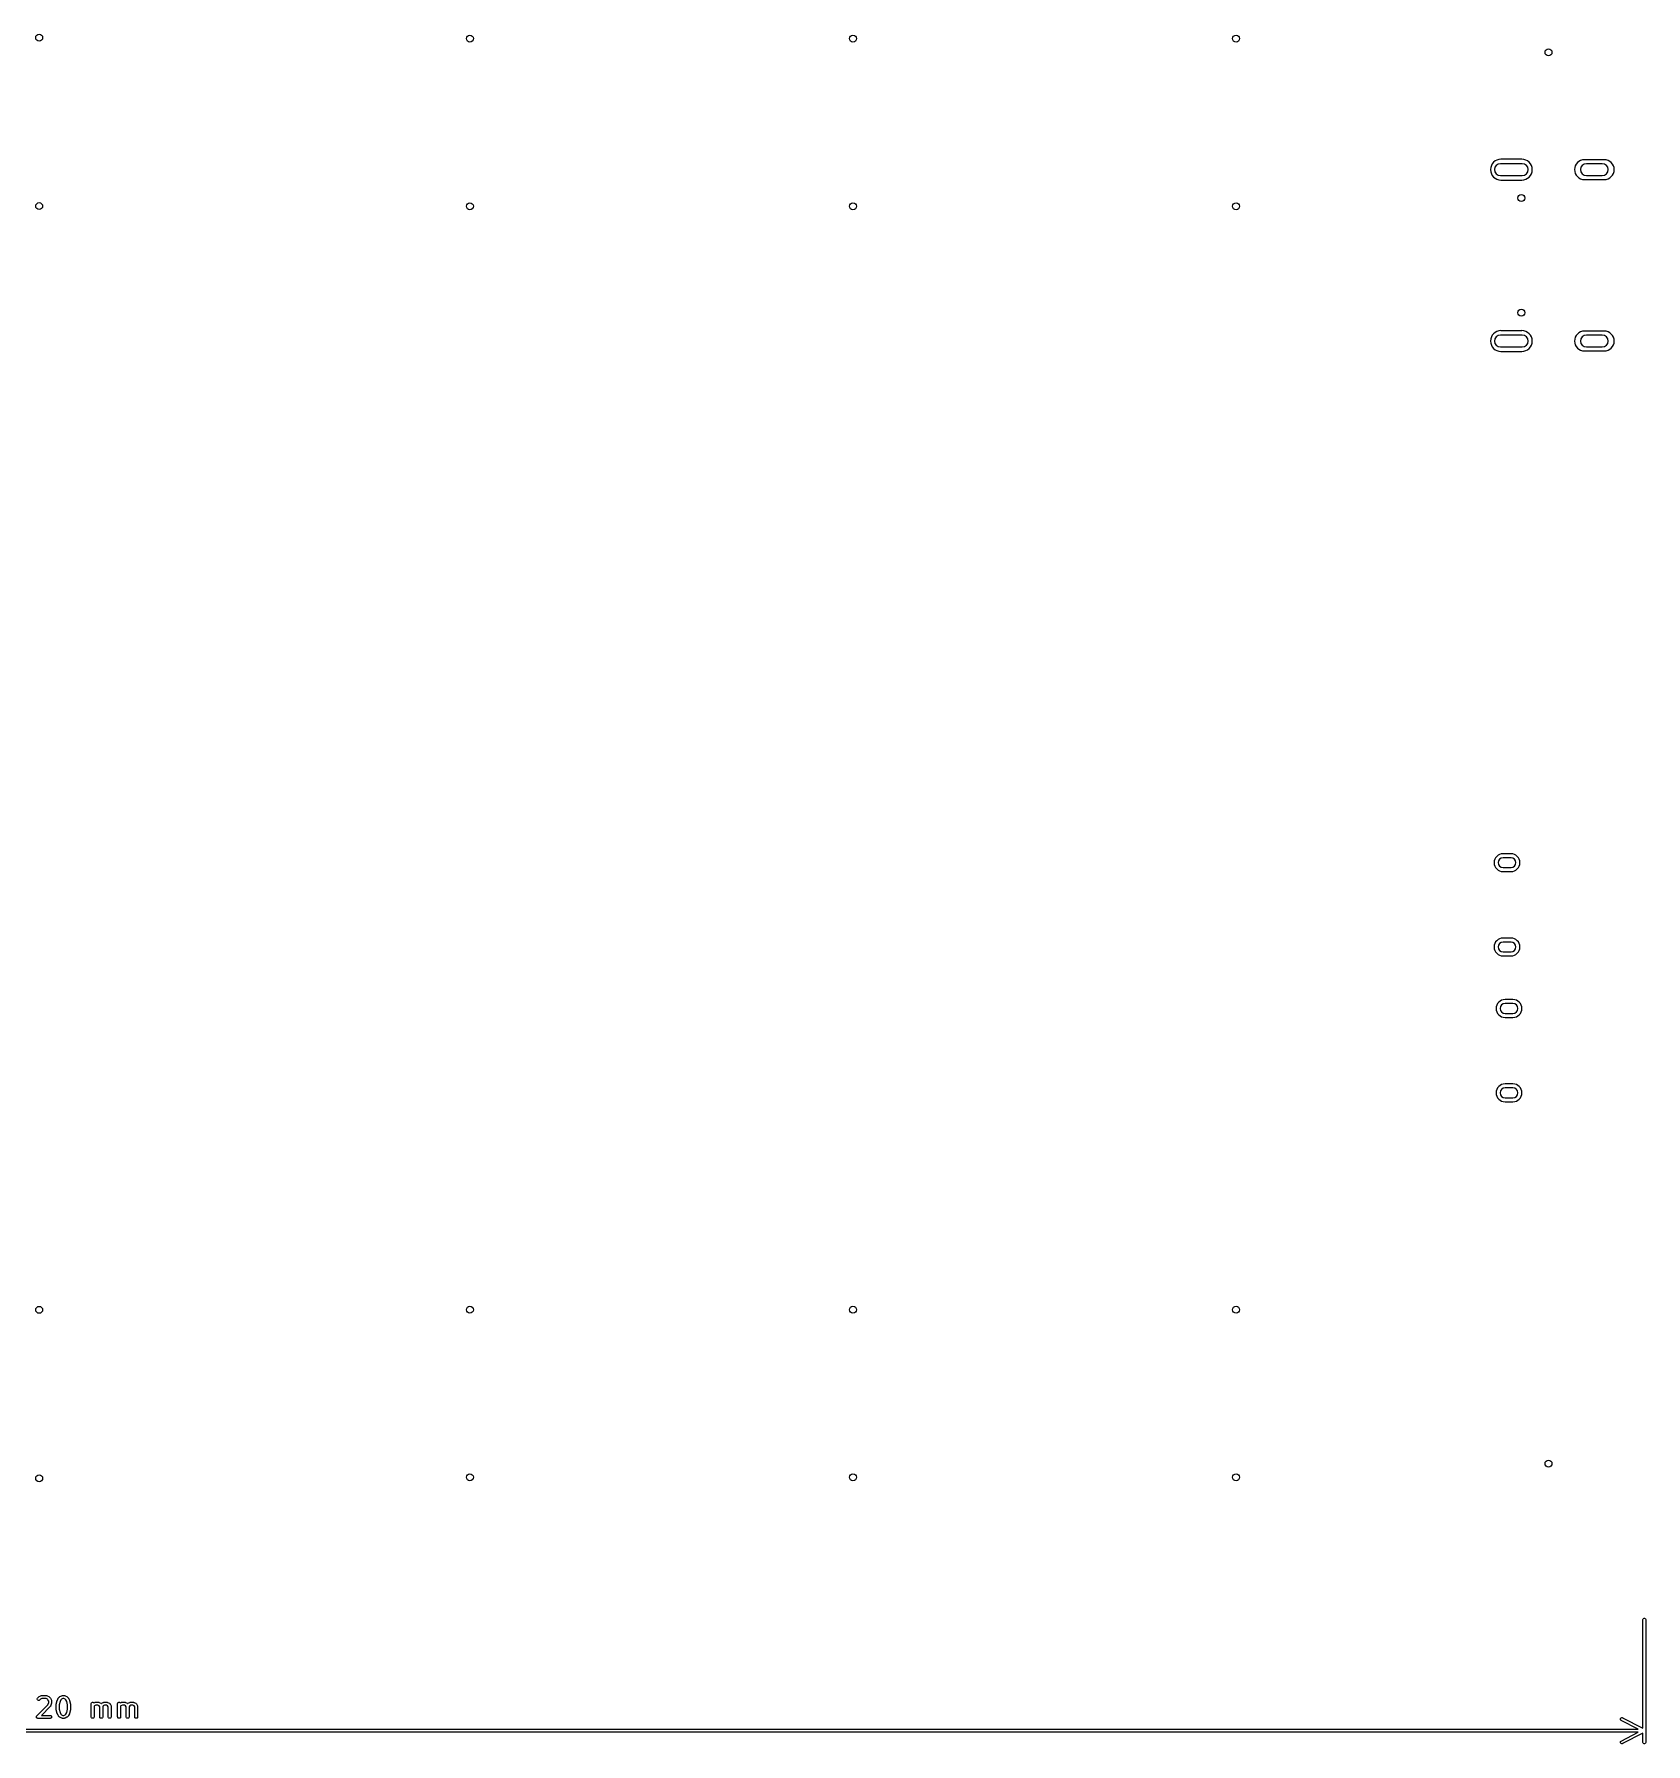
# Model space of a CAD drawing. Header units: inches. Extents: x -1 to 5.38, y -0.27 to 3.43.
# Drawn here: x 2.186 to 5.383, y -0.266 to 3.126 of the extents above; entities that cross this region are included whole.
import ezdxf

# ---------------------------------------------------------------- set-up
doc = ezdxf.new("R2010")
doc.units = ezdxf.units.IN
doc.header["$MEASUREMENT"] = 0
doc.layers.add('BLACK', color=250, linetype='CONTINUOUS')

msp = doc.modelspace()

# ---------------------------------------------------------------- linework, layer by layer
at = {"layer": 'BLACK', "linetype": 'CONTINUOUS'}
for p, q in [((5.138, 2.8691), (5.0947, 2.8691)), ((5.137, 2.878), (5.0957, 2.878)), ((5.3006, 2.877), (5.2613, 2.877)), ((5.2967, 2.8691), (5.2652, 2.8691)), ((5.0947, 2.8455), (5.138, 2.8455)), ((5.0957, 2.8367), (5.137, 2.8367)), ((5.2613, 2.8376), (5.3006, 2.8376)), ((5.2652, 2.8455), (5.2967, 2.8455)), ((5.138, 2.529), (5.0947, 2.529)), ((5.137, 2.5378), (5.0957, 2.5378)), ((5.3006, 2.5369), (5.2613, 2.5369)), ((5.2967, 2.529), (5.2652, 2.529)), ((5.0947, 2.5054), (5.138, 2.5054)), ((5.0957, 2.4965), (5.137, 2.4965)), ((5.2613, 2.4975), (5.3006, 2.4975)), ((5.2652, 2.5054), (5.2967, 2.5054)), ((5.1156, 1.5), (5.0998, 1.5)), ((5.1156, 1.4922), (5.0998, 1.4922)), ((5.0998, 1.4725), (5.1156, 1.4725)), ((5.0998, 1.4646), (5.1156, 1.4646)), ((5.1156, 1.3327), (5.0998, 1.3327)), ((5.1156, 1.3248), (5.0998, 1.3248)), ((5.0998, 1.3052), (5.1156, 1.3052)), ((5.0998, 1.2973), (5.1156, 1.2973)), ((5.1195, 1.2107), (5.1038, 1.2107)), ((5.1195, 1.2028), (5.1038, 1.2028)), ((5.1038, 1.1831), (5.1195, 1.1831)), ((5.1038, 1.1752), (5.1195, 1.1752)), ((5.1195, 1.0433), (5.1038, 1.0433)), ((5.1195, 1.0355), (5.1038, 1.0355)), ((5.1038, 1.0158), (5.1195, 1.0158)), ((5.1038, 1.0079), (5.1195, 1.0079)), ((5.377, -0.0197), (5.3771, -0.0191)), ((5.377, -0.2351), (5.377, -0.0197)), ((5.3771, -0.0191), (5.3775, -0.018)), ((5.3775, -0.018), (5.3784, -0.0172)), ((5.3784, -0.0172), (5.3794, -0.0168)), ((5.3794, -0.0168), (5.3806, -0.0168)), ((5.3806, -0.0168), (5.3816, -0.0172)), ((5.3816, -0.0172), (5.3825, -0.018)), ((5.3825, -0.018), (5.3829, -0.0191)), ((5.3829, -0.0191), (5.383, -0.0197)), ((5.383, -0.0197), (5.383, -0.263)), ((2.1917, -0.2105), (2.2137, -0.1885)), ((2.1927, -0.1764), (2.1932, -0.1753)), ((2.1927, -0.1775), (2.1927, -0.1764)), ((2.1932, -0.1786), (2.1927, -0.1775)), ((2.1932, -0.1753), (2.1935, -0.1748)), ((2.194, -0.1794), (2.1932, -0.1786)), ((2.1935, -0.1748), (2.1954, -0.173)), ((2.195, -0.1798), (2.194, -0.1794)), ((2.1962, -0.1798), (2.195, -0.1798)), ((2.1954, -0.173), (2.1956, -0.1728)), ((2.1956, -0.1728), (2.1957, -0.1727)), ((2.1957, -0.1727), (2.1958, -0.1727)), ((2.1958, -0.1727), (2.1959, -0.1726)), ((2.1959, -0.1726), (2.1962, -0.1724)), ((2.1959, -0.1726), (2.1959, -0.1726)), ((2.1962, -0.1724), (2.1999, -0.1705)), ((2.1973, -0.1794), (2.1962, -0.1798)), ((2.1977, -0.179), (2.1973, -0.1794)), ((2.1992, -0.1775), (2.1977, -0.179)), ((2.2019, -0.1761), (2.1992, -0.1775)), ((2.1999, -0.1705), (2.2005, -0.1703)), ((2.2005, -0.1703), (2.2006, -0.1703)), ((2.2006, -0.1703), (2.2007, -0.1703)), ((2.2007, -0.1703), (2.2012, -0.1702)), ((2.2183, -0.1921), (2.2009, -0.2096)), ((2.2012, -0.1702), (2.2106, -0.1702)), ((2.2099, -0.1761), (2.2019, -0.1761)), ((2.2126, -0.1775), (2.2099, -0.1761)), ((2.2106, -0.1702), (2.2112, -0.1703)), ((2.2112, -0.1703), (2.2113, -0.1703)), ((2.2113, -0.1703), (2.2114, -0.1703)), ((2.2114, -0.1703), (2.2119, -0.1705)), ((2.2119, -0.1705), (2.2157, -0.1724)), ((2.2138, -0.1787), (2.2126, -0.1775)), ((2.2137, -0.1885), (2.2152, -0.184)), ((2.2152, -0.1814), (2.2138, -0.1787)), ((2.2152, -0.184), (2.2152, -0.1814)), ((2.2157, -0.1724), (2.2159, -0.1726)), ((2.2159, -0.1726), (2.216, -0.1726)), ((2.216, -0.1726), (2.2161, -0.1727)), ((2.2161, -0.1727), (2.2162, -0.1727)), ((2.2162, -0.1727), (2.2162, -0.1728)), ((2.2162, -0.1728), (2.2165, -0.173)), ((2.2165, -0.173), (2.2183, -0.1748)), ((2.2183, -0.1748), (2.2185, -0.1751)), ((2.2187, -0.1917), (2.2183, -0.1921)), ((2.2185, -0.1751), (2.2186, -0.1751)), ((2.2186, -0.1751), (2.2186, -0.1752)), ((2.2186, -0.1752), (2.2187, -0.1753)), ((2.2187, -0.1753), (2.2187, -0.1754)), ((2.2187, -0.1754), (2.2189, -0.1756)), ((2.2188, -0.1915), (2.2187, -0.1916)), ((2.2187, -0.1916), (2.2187, -0.1917)), ((2.219, -0.191), (2.2188, -0.1915)), ((2.2189, -0.1756), (2.2208, -0.1794)), ((2.2209, -0.1854), (2.219, -0.191)), ((2.2208, -0.1794), (2.221, -0.1799)), ((2.221, -0.1851), (2.2209, -0.1854)), ((2.221, -0.1799), (2.221, -0.18)), ((2.221, -0.18), (2.221, -0.1801)), ((2.221, -0.1801), (2.2211, -0.1807)), ((2.2211, -0.1844), (2.221, -0.1847)), ((2.221, -0.1847), (2.2211, -0.1848)), ((2.2211, -0.1848), (2.221, -0.1849)), ((2.221, -0.1849), (2.221, -0.185)), ((2.221, -0.185), (2.221, -0.1851)), ((2.2211, -0.1807), (2.2211, -0.1844)), ((2.2302, -0.1876), (2.2303, -0.1875)), ((2.2302, -0.1878), (2.2302, -0.1876)), ((2.2302, -0.1876), (2.2302, -0.1876)), ((2.2302, -0.188), (2.2302, -0.1878)), ((2.2302, -0.1881), (2.2302, -0.188)), ((2.2302, -0.1882), (2.2302, -0.1881)), ((2.2302, -0.1976), (2.2302, -0.1882)), ((2.2302, -0.1977), (2.2302, -0.1976)), ((2.2302, -0.1979), (2.2302, -0.1977)), ((2.2302, -0.1977), (2.2302, -0.1977)), ((2.2302, -0.1981), (2.2302, -0.1979)), ((2.2302, -0.1982), (2.2302, -0.1981)), ((2.2303, -0.1983), (2.2302, -0.1982)), ((2.2303, -0.1875), (2.2321, -0.18)), ((2.2321, -0.2058), (2.2303, -0.1983)), ((2.2321, -0.1799), (2.2322, -0.1797)), ((2.2321, -0.18), (2.2321, -0.1799)), ((2.2321, -0.1799), (2.2321, -0.1799)), ((2.2322, -0.1797), (2.2323, -0.1794)), ((2.2323, -0.1794), (2.2323, -0.1794)), ((2.2323, -0.1794), (2.2324, -0.1794)), ((2.2324, -0.1794), (2.2342, -0.1756)), ((2.2342, -0.1756), (2.2344, -0.1754)), ((2.2344, -0.1753), (2.2345, -0.1752)), ((2.2344, -0.1754), (2.2344, -0.1753)), ((2.2345, -0.1752), (2.2345, -0.1751)), ((2.2345, -0.1751), (2.2346, -0.1751)), ((2.2346, -0.1751), (2.2348, -0.1748)), ((2.2348, -0.1748), (2.2367, -0.173)), ((2.2378, -0.1817), (2.2361, -0.1885)), ((2.2361, -0.1885), (2.2361, -0.1972)), ((2.2361, -0.1972), (2.2378, -0.204)), ((2.2367, -0.173), (2.2369, -0.1728)), ((2.2369, -0.1728), (2.2369, -0.1727)), ((2.2369, -0.1727), (2.237, -0.1727)), ((2.237, -0.1727), (2.2371, -0.1726)), ((2.2371, -0.1726), (2.2372, -0.1726)), ((2.2372, -0.1726), (2.2374, -0.1724)), ((2.2374, -0.1724), (2.2412, -0.1705)), ((2.2393, -0.1787), (2.2378, -0.1817)), ((2.2405, -0.1775), (2.2393, -0.1787)), ((2.2432, -0.1761), (2.2405, -0.1775)), ((2.2412, -0.1705), (2.2417, -0.1703)), ((2.2417, -0.1703), (2.2418, -0.1703)), ((2.2418, -0.1703), (2.2419, -0.1703)), ((2.2419, -0.1703), (2.2425, -0.1702)), ((2.2425, -0.1702), (2.2462, -0.1702)), ((2.2455, -0.1761), (2.2432, -0.1761)), ((2.2482, -0.1775), (2.2455, -0.1761)), ((2.2462, -0.1702), (2.2468, -0.1703)), ((2.2468, -0.1703), (2.2469, -0.1703)), ((2.2469, -0.1703), (2.247, -0.1703)), ((2.247, -0.1703), (2.2476, -0.1705)), ((2.2476, -0.1705), (2.2513, -0.1724)), ((2.2494, -0.1787), (2.2482, -0.1775)), ((2.251, -0.1817), (2.2494, -0.1787)), ((2.2527, -0.1885), (2.251, -0.1817)), ((2.251, -0.204), (2.2527, -0.1972)), ((2.2513, -0.1724), (2.2516, -0.1726)), ((2.2516, -0.1726), (2.2516, -0.1726)), ((2.2516, -0.1726), (2.2517, -0.1727)), ((2.2517, -0.1727), (2.2518, -0.1727)), ((2.2518, -0.1727), (2.2519, -0.1728)), ((2.2519, -0.1728), (2.2521, -0.173)), ((2.2521, -0.173), (2.254, -0.1748)), ((2.2527, -0.1972), (2.2527, -0.1885)), ((2.254, -0.1748), (2.2541, -0.1751)), ((2.2541, -0.1751), (2.2542, -0.1751)), ((2.2542, -0.1751), (2.2543, -0.1752)), ((2.2543, -0.1752), (2.2543, -0.1753)), ((2.2543, -0.1753), (2.2544, -0.1754)), ((2.2544, -0.1754), (2.2545, -0.1756)), ((2.2545, -0.1756), (2.2564, -0.1794)), ((2.2564, -0.1794), (2.2564, -0.1794)), ((2.2564, -0.1794), (2.2564, -0.1794)), ((2.2564, -0.1794), (2.2565, -0.1797)), ((2.2565, -0.1797), (2.2566, -0.1799)), ((2.2566, -0.1799), (2.2566, -0.1799)), ((2.2566, -0.1799), (2.2566, -0.18)), ((2.2566, -0.18), (2.2585, -0.1875)), ((2.2585, -0.1983), (2.2566, -0.2058)), ((2.2585, -0.1875), (2.2585, -0.1876)), ((2.2585, -0.1876), (2.2585, -0.1876)), ((2.2585, -0.1876), (2.2585, -0.1878)), ((2.2585, -0.1878), (2.2586, -0.188)), ((2.2586, -0.1977), (2.2585, -0.1979)), ((2.2585, -0.1979), (2.2585, -0.1981)), ((2.2585, -0.1981), (2.2585, -0.1982)), ((2.2585, -0.1982), (2.2585, -0.1983)), ((2.2586, -0.188), (2.2586, -0.1881)), ((2.2586, -0.1881), (2.2586, -0.1882)), ((2.2586, -0.1882), (2.2586, -0.1976)), ((2.2586, -0.1976), (2.2586, -0.1977)), ((2.2586, -0.1977), (2.2586, -0.1977)), ((2.2995, -0.1863), (2.2996, -0.1857)), ((2.2995, -0.2126), (2.2995, -0.1863)), ((2.2996, -0.1857), (2.3, -0.1847)), ((2.3, -0.1847), (2.3008, -0.1839)), ((2.3008, -0.1839), (2.3019, -0.1834)), ((2.3019, -0.1834), (2.3031, -0.1834)), ((2.3031, -0.1834), (2.3041, -0.1839)), ((2.3041, -0.1839), (2.3049, -0.1846)), ((2.3049, -0.1846), (2.3068, -0.1837)), ((2.3061, -0.1906), (2.3054, -0.1913)), ((2.3054, -0.1913), (2.3054, -0.2126)), ((2.3088, -0.1893), (2.3061, -0.1906)), ((2.3068, -0.1837), (2.3073, -0.1835)), ((2.3073, -0.1835), (2.3074, -0.1834)), ((2.3074, -0.1834), (2.3075, -0.1834)), ((2.3075, -0.1834), (2.3081, -0.1834)), ((2.3081, -0.1834), (2.3137, -0.1834)), ((2.313, -0.1893), (2.3088, -0.1893)), ((2.3153, -0.1904), (2.313, -0.1893)), ((2.3137, -0.1834), (2.3143, -0.1834)), ((2.3143, -0.1834), (2.3144, -0.1834)), ((2.3144, -0.1834), (2.3145, -0.1835)), ((2.3145, -0.1835), (2.3151, -0.1837)), ((2.3151, -0.1837), (2.3188, -0.1855)), ((2.3164, -0.1926), (2.3153, -0.1904)), ((2.3164, -0.2126), (2.3164, -0.1926)), ((2.3188, -0.1855), (2.3189, -0.1856)), ((2.3189, -0.1856), (2.3189, -0.1856)), ((2.3189, -0.1856), (2.319, -0.1857)), ((2.319, -0.1857), (2.3193, -0.1858)), ((2.3193, -0.1858), (2.3194, -0.1859)), ((2.3194, -0.1858), (2.3197, -0.1857)), ((2.3194, -0.1859), (2.3194, -0.1858)), ((2.3197, -0.1857), (2.3198, -0.1856)), ((2.3198, -0.1856), (2.3199, -0.1855)), ((2.3198, -0.1856), (2.3198, -0.1856)), ((2.3199, -0.1855), (2.3237, -0.1837)), ((2.3234, -0.1904), (2.3223, -0.1926)), ((2.3223, -0.1926), (2.3223, -0.2126)), ((2.3257, -0.1893), (2.3234, -0.1904)), ((2.3237, -0.1837), (2.3242, -0.1835)), ((2.3242, -0.1835), (2.3243, -0.1834)), ((2.3243, -0.1834), (2.3244, -0.1834)), ((2.3244, -0.1834), (2.325, -0.1834)), ((2.325, -0.1834), (2.3306, -0.1834)), ((2.3299, -0.1893), (2.3257, -0.1893)), ((2.3322, -0.1904), (2.3299, -0.1893)), ((2.3306, -0.1834), (2.3312, -0.1834)), ((2.3312, -0.1834), (2.3313, -0.1834)), ((2.3313, -0.1834), (2.3314, -0.1835)), ((2.3314, -0.1835), (2.3319, -0.1837)), ((2.3319, -0.1837), (2.3357, -0.1855)), ((2.3333, -0.1926), (2.3322, -0.1904)), ((2.3333, -0.2126), (2.3333, -0.1926)), ((2.3357, -0.1855), (2.3358, -0.1856)), ((2.3358, -0.1856), (2.3358, -0.1856)), ((2.3358, -0.1856), (2.3359, -0.1857)), ((2.3359, -0.1857), (2.3362, -0.1858)), ((2.3362, -0.1858), (2.3364, -0.1861)), ((2.3364, -0.1861), (2.3367, -0.1864)), ((2.3367, -0.1864), (2.3369, -0.1867)), ((2.3369, -0.1867), (2.3369, -0.1867)), ((2.3369, -0.1867), (2.3369, -0.1868)), ((2.3369, -0.1868), (2.337, -0.1869)), ((2.337, -0.1869), (2.3389, -0.1906)), ((2.3389, -0.1906), (2.3391, -0.1911)), ((2.3391, -0.1911), (2.3391, -0.1913)), ((2.3391, -0.1913), (2.3391, -0.1914)), ((2.3391, -0.1914), (2.3392, -0.1919)), ((2.3392, -0.1919), (2.3392, -0.2126)), ((2.352, -0.1863), (2.3521, -0.1857)), ((2.352, -0.2126), (2.352, -0.1863)), ((2.3521, -0.1857), (2.3525, -0.1847)), ((2.3525, -0.1847), (2.3533, -0.1839)), ((2.3533, -0.1839), (2.3544, -0.1834)), ((2.3544, -0.1834), (2.3556, -0.1834)), ((2.3556, -0.1834), (2.3566, -0.1839)), ((2.3566, -0.1839), (2.3574, -0.1846)), ((2.3574, -0.1846), (2.3593, -0.1837)), ((2.3586, -0.1906), (2.3579, -0.1913)), ((2.3579, -0.1913), (2.3579, -0.2126)), ((2.3613, -0.1893), (2.3586, -0.1906)), ((2.3593, -0.1837), (2.3598, -0.1835)), ((2.3598, -0.1835), (2.3599, -0.1834)), ((2.3599, -0.1834), (2.36, -0.1834)), ((2.36, -0.1834), (2.3606, -0.1834)), ((2.3606, -0.1834), (2.3662, -0.1834)), ((2.3655, -0.1893), (2.3613, -0.1893)), ((2.3678, -0.1904), (2.3655, -0.1893)), ((2.3662, -0.1834), (2.3668, -0.1834)), ((2.3668, -0.1834), (2.3669, -0.1834)), ((2.3669, -0.1834), (2.367, -0.1835)), ((2.367, -0.1835), (2.3675, -0.1837)), ((2.3675, -0.1837), (2.3713, -0.1855)), ((2.3689, -0.1926), (2.3678, -0.1904)), ((2.3689, -0.2126), (2.3689, -0.1926)), ((2.3713, -0.1855), (2.3714, -0.1856)), ((2.3714, -0.1856), (2.3714, -0.1856)), ((2.3714, -0.1856), (2.3715, -0.1857)), ((2.3715, -0.1857), (2.3718, -0.1858)), ((2.3718, -0.1858), (2.3719, -0.1859)), ((2.3719, -0.1858), (2.3722, -0.1857)), ((2.3719, -0.1859), (2.3719, -0.1858)), ((2.3722, -0.1857), (2.3723, -0.1856)), ((2.3723, -0.1856), (2.3724, -0.1855)), ((2.3723, -0.1856), (2.3723, -0.1856)), ((2.3724, -0.1855), (2.3762, -0.1837)), ((2.3759, -0.1904), (2.3748, -0.1926)), ((2.3748, -0.1926), (2.3748, -0.2126)), ((2.3782, -0.1893), (2.3759, -0.1904)), ((2.3762, -0.1837), (2.3767, -0.1835)), ((2.3767, -0.1835), (2.3768, -0.1834)), ((2.3768, -0.1834), (2.3769, -0.1834)), ((2.3769, -0.1834), (2.3775, -0.1834)), ((2.3775, -0.1834), (2.3831, -0.1834)), ((2.3824, -0.1893), (2.3782, -0.1893)), ((2.3846, -0.1904), (2.3824, -0.1893)), ((2.3831, -0.1834), (2.3837, -0.1834)), ((2.3837, -0.1834), (2.3838, -0.1834)), ((2.3838, -0.1834), (2.3839, -0.1835)), ((2.3839, -0.1835), (2.3844, -0.1837)), ((2.3844, -0.1837), (2.3882, -0.1855)), ((2.3858, -0.1926), (2.3846, -0.1904)), ((2.3858, -0.2126), (2.3858, -0.1926)), ((2.3882, -0.1855), (2.3883, -0.1856)), ((2.3883, -0.1856), (2.3883, -0.1856)), ((2.3883, -0.1856), (2.3884, -0.1857)), ((2.3884, -0.1857), (2.3887, -0.1858)), ((2.3887, -0.1858), (2.3889, -0.1861)), ((2.3889, -0.1861), (2.3892, -0.1864)), ((2.3892, -0.1864), (2.3894, -0.1867)), ((2.3894, -0.1867), (2.3894, -0.1867)), ((2.3894, -0.1867), (2.3894, -0.1868)), ((2.3894, -0.1868), (2.3895, -0.1869)), ((2.3895, -0.1869), (2.3914, -0.1906)), ((2.3914, -0.1906), (2.3916, -0.1911)), ((2.3916, -0.1911), (2.3916, -0.1913)), ((2.3916, -0.1913), (2.3916, -0.1914)), ((2.3916, -0.1914), (2.3917, -0.1919)), ((2.3917, -0.1919), (2.3917, -0.2126)), ((-0.9879, -0.237), (5.3679, -0.237)), ((2.1909, -0.212), (2.1913, -0.2109)), ((2.1909, -0.2131), (2.1909, -0.212)), ((2.1913, -0.2142), (2.1909, -0.2131)), ((2.1913, -0.2109), (2.1917, -0.2105)), ((2.1921, -0.215), (2.1913, -0.2142)), ((2.1932, -0.2154), (2.1921, -0.215)), ((2.1937, -0.2155), (2.1932, -0.2154)), ((2.2181, -0.2155), (2.1937, -0.2155)), ((2.2009, -0.2096), (2.2181, -0.2096)), ((2.2181, -0.2096), (2.2187, -0.2097)), ((2.2187, -0.2154), (2.2181, -0.2155)), ((2.2187, -0.2097), (2.2198, -0.2101)), ((2.2198, -0.215), (2.2187, -0.2154)), ((2.2198, -0.2101), (2.2206, -0.2109)), ((2.2206, -0.2142), (2.2198, -0.215)), ((2.2206, -0.2109), (2.221, -0.212)), ((2.221, -0.2131), (2.2206, -0.2142)), ((2.221, -0.212), (2.221, -0.2131)), ((2.2322, -0.2061), (2.2321, -0.2058)), ((2.2321, -0.2058), (2.2321, -0.2058)), ((2.2321, -0.2058), (2.2321, -0.2058)), ((2.2323, -0.2063), (2.2322, -0.2061)), ((2.2324, -0.2064), (2.2323, -0.2063)), ((2.2323, -0.2063), (2.2323, -0.2063)), ((2.2342, -0.2101), (2.2324, -0.2064)), ((2.2344, -0.2104), (2.2342, -0.2101)), ((2.2345, -0.2105), (2.2344, -0.2104)), ((2.2344, -0.2104), (2.2344, -0.2104)), ((2.2345, -0.2106), (2.2345, -0.2105)), ((2.2346, -0.2107), (2.2345, -0.2106)), ((2.2348, -0.2109), (2.2346, -0.2107)), ((2.2367, -0.2128), (2.2348, -0.2109)), ((2.2369, -0.213), (2.2367, -0.2128)), ((2.237, -0.2131), (2.2369, -0.213)), ((2.2369, -0.213), (2.2369, -0.213)), ((2.2371, -0.2131), (2.237, -0.2131)), ((2.2372, -0.2132), (2.2371, -0.2131)), ((2.2374, -0.2133), (2.2372, -0.2132)), ((2.2412, -0.2152), (2.2374, -0.2133)), ((2.2378, -0.204), (2.2393, -0.2071)), ((2.2393, -0.2071), (2.2405, -0.2083)), ((2.2405, -0.2083), (2.2432, -0.2096)), ((2.2417, -0.2154), (2.2412, -0.2152)), ((2.2418, -0.2154), (2.2417, -0.2154)), ((2.2419, -0.2154), (2.2418, -0.2154)), ((2.2425, -0.2155), (2.2419, -0.2154)), ((2.2462, -0.2155), (2.2425, -0.2155)), ((2.2432, -0.2096), (2.2455, -0.2096)), ((2.2455, -0.2096), (2.2482, -0.2083)), ((2.2468, -0.2154), (2.2462, -0.2155)), ((2.2469, -0.2154), (2.2468, -0.2154)), ((2.247, -0.2154), (2.2469, -0.2154)), ((2.2476, -0.2152), (2.247, -0.2154)), ((2.2513, -0.2133), (2.2476, -0.2152)), ((2.2482, -0.2083), (2.2494, -0.2071)), ((2.2494, -0.2071), (2.251, -0.204)), ((2.2516, -0.2132), (2.2513, -0.2133)), ((2.2517, -0.2131), (2.2516, -0.2131)), ((2.2516, -0.2131), (2.2516, -0.2132)), ((2.2518, -0.213), (2.2517, -0.2131)), ((2.2519, -0.213), (2.2518, -0.213)), ((2.2521, -0.2128), (2.2519, -0.213)), ((2.254, -0.2109), (2.2521, -0.2128)), ((2.2541, -0.2107), (2.254, -0.2109)), ((2.2542, -0.2106), (2.2541, -0.2107)), ((2.2543, -0.2105), (2.2542, -0.2106)), ((2.2544, -0.2104), (2.2543, -0.2104)), ((2.2543, -0.2104), (2.2543, -0.2105)), ((2.2545, -0.2101), (2.2544, -0.2104)), ((2.2564, -0.2064), (2.2545, -0.2101)), ((2.2565, -0.2061), (2.2564, -0.2063)), ((2.2564, -0.2063), (2.2564, -0.2063)), ((2.2564, -0.2063), (2.2564, -0.2064)), ((2.2566, -0.2058), (2.2565, -0.2061)), ((2.2566, -0.2058), (2.2566, -0.2058)), ((2.2566, -0.2058), (2.2566, -0.2058)), ((2.2996, -0.2131), (2.2995, -0.2126)), ((2.3, -0.2142), (2.2996, -0.2131)), ((2.3008, -0.215), (2.3, -0.2142)), ((2.3019, -0.2154), (2.3008, -0.215)), ((2.3031, -0.2154), (2.3019, -0.2154)), ((2.3041, -0.215), (2.3031, -0.2154)), ((2.3049, -0.2142), (2.3041, -0.215)), ((2.3054, -0.2131), (2.3049, -0.2142)), ((2.3054, -0.2126), (2.3054, -0.2131)), ((2.3165, -0.2131), (2.3164, -0.2126)), ((2.3169, -0.2142), (2.3165, -0.2131)), ((2.3177, -0.215), (2.3169, -0.2142)), ((2.3188, -0.2154), (2.3177, -0.215)), ((2.3199, -0.2154), (2.3188, -0.2154)), ((2.321, -0.215), (2.3199, -0.2154)), ((2.3218, -0.2142), (2.321, -0.215)), ((2.3223, -0.2131), (2.3218, -0.2142)), ((2.3223, -0.2126), (2.3223, -0.2131)), ((2.3333, -0.2131), (2.3333, -0.2126)), ((2.3338, -0.2142), (2.3333, -0.2131)), ((2.3346, -0.215), (2.3338, -0.2142)), ((2.3357, -0.2154), (2.3346, -0.215)), ((2.3368, -0.2154), (2.3357, -0.2154)), ((2.3379, -0.215), (2.3368, -0.2154)), ((2.3387, -0.2142), (2.3379, -0.215)), ((2.3391, -0.2131), (2.3387, -0.2142)), ((2.3392, -0.2126), (2.3391, -0.2131)), ((2.3521, -0.2131), (2.352, -0.2126)), ((2.3525, -0.2142), (2.3521, -0.2131)), ((2.3533, -0.215), (2.3525, -0.2142)), ((2.3544, -0.2154), (2.3533, -0.215)), ((2.3556, -0.2154), (2.3544, -0.2154)), ((2.3566, -0.215), (2.3556, -0.2154)), ((2.3574, -0.2142), (2.3566, -0.215)), ((2.3579, -0.2131), (2.3574, -0.2142)), ((2.3579, -0.2126), (2.3579, -0.2131)), ((2.369, -0.2131), (2.3689, -0.2126)), ((2.3694, -0.2142), (2.369, -0.2131)), ((2.3702, -0.215), (2.3694, -0.2142)), ((2.3713, -0.2154), (2.3702, -0.215)), ((2.3724, -0.2154), (2.3713, -0.2154)), ((2.3735, -0.215), (2.3724, -0.2154)), ((2.3743, -0.2142), (2.3735, -0.215)), ((2.3747, -0.2131), (2.3743, -0.2142)), ((2.3748, -0.2126), (2.3747, -0.2131)), ((2.3858, -0.2131), (2.3858, -0.2126)), ((2.3863, -0.2142), (2.3858, -0.2131)), ((2.3871, -0.215), (2.3863, -0.2142)), ((2.3881, -0.2154), (2.3871, -0.215)), ((2.3893, -0.2154), (2.3881, -0.2154)), ((2.3904, -0.215), (2.3893, -0.2154)), ((2.3912, -0.2142), (2.3904, -0.215)), ((2.3916, -0.2131), (2.3912, -0.2142)), ((2.3917, -0.2126), (2.3916, -0.2131)), ((5.3327, -0.2172), (5.3328, -0.216)), ((5.3331, -0.2183), (5.3327, -0.2172)), ((5.3328, -0.216), (5.3333, -0.215)), ((5.3338, -0.2191), (5.3331, -0.2183)), ((5.3333, -0.215), (5.3342, -0.2142)), ((5.3343, -0.2195), (5.3338, -0.2191)), ((5.3342, -0.2142), (5.3353, -0.2139)), ((5.3679, -0.237), (5.3343, -0.2195)), ((5.3353, -0.2139), (5.3365, -0.214)), ((5.3365, -0.214), (5.337, -0.2142)), ((5.337, -0.2142), (5.377, -0.2351)), ((5.3679, -0.2429), (-0.9879, -0.2429)), ((5.3327, -0.2627), (5.3331, -0.2616)), ((5.3328, -0.2638), (5.3327, -0.2627)), ((5.3333, -0.2649), (5.3328, -0.2638)), ((5.3331, -0.2616), (5.3338, -0.2607)), ((5.3342, -0.2656), (5.3333, -0.2649)), ((5.3338, -0.2607), (5.3343, -0.2604)), ((5.3353, -0.2659), (5.3342, -0.2656)), ((5.3343, -0.2604), (5.3679, -0.2429)), ((5.3365, -0.2658), (5.3353, -0.2659)), ((5.337, -0.2656), (5.3365, -0.2658)), ((5.377, -0.2448), (5.337, -0.2656)), ((5.377, -0.263), (5.377, -0.2448)), ((5.3771, -0.2636), (5.377, -0.263)), ((5.3775, -0.2646), (5.3771, -0.2636)), ((5.3784, -0.2655), (5.3775, -0.2646)), ((5.3794, -0.2659), (5.3784, -0.2655)), ((5.3806, -0.2659), (5.3794, -0.2659)), ((5.3816, -0.2655), (5.3806, -0.2659)), ((5.3825, -0.2646), (5.3816, -0.2655)), ((5.3829, -0.2636), (5.3825, -0.2646)), ((5.383, -0.263), (5.3829, -0.2636))]:
    msp.add_line(p, q, dxfattribs=at)
at = {"layer": 'BLACK'}
for centre in [(2.1963, 3.1191), (2.1963, 3.1191), (3.0506, 3.1172), (3.0506, 3.1172), (3.8105, 3.1172), (3.8105, 3.1172), (4.5703, 3.1172), (4.5703, 3.1172), (5.19, 3.09), (5.19, 3.09), (2.1963, 2.7849), (2.1963, 2.7849), (3.0506, 2.7847), (3.0506, 2.7847), (3.8105, 2.7847), (3.8105, 2.7847), (4.5703, 2.7847), (4.5703, 2.7847), (5.1361, 2.801), (5.1361, 2.801), (5.1361, 2.5735), (5.1361, 2.5735), (2.1963, 0.5951), (2.1963, 0.5951), (3.0506, 0.5953), (3.0506, 0.5953), (3.8105, 0.5953), (3.8105, 0.5953), (4.5703, 0.5953), (4.5703, 0.5953), (5.19, 0.29), (5.19, 0.29), (2.1963, 0.2609), (2.1963, 0.2609), (3.0506, 0.2628), (3.0506, 0.2628), (3.8105, 0.2628), (3.8105, 0.2628), (4.5703, 0.2628), (4.5703, 0.2628)]:
    msp.add_circle(centre, 0.00689, dxfattribs=at)
for centre, radius, start, end in [((5.0957, 2.8573), 0.0207, 90, 270), ((5.0947, 2.8573), 0.0118, 90, 270), ((5.137, 2.8573), 0.0207, 270, 450), ((5.138, 2.8573), 0.0118, 270, 450), ((5.2613, 2.8573), 0.0197, 90, 270), ((5.2652, 2.8573), 0.0118, 90, 270), ((5.2967, 2.8573), 0.0118, 270, 450), ((5.3006, 2.8573), 0.0197, 270, 450), ((5.0957, 2.5172), 0.0207, 90, 270), ((5.0947, 2.5172), 0.0118, 90, 270), ((5.137, 2.5172), 0.0207, 270, 450), ((5.138, 2.5172), 0.0118, 270, 450), ((5.2613, 2.5172), 0.0197, 90, 270), ((5.2652, 2.5172), 0.0118, 90, 270), ((5.2967, 2.5172), 0.0118, 270, 450), ((5.3006, 2.5172), 0.0197, 270, 450), ((5.0998, 1.4823), 0.0177, 90, 270), ((5.1156, 1.4823), 0.0177, -90, 90), ((5.0998, 1.4823), 0.00984, 90, 270), ((5.1156, 1.4823), 0.00984, -90, 90), ((5.0998, 1.315), 0.0177, 90, 270), ((5.0998, 1.315), 0.00984, 90, 270), ((5.1156, 1.315), 0.0177, -90, 90), ((5.1156, 1.315), 0.00984, -90, 90), ((5.1038, 1.193), 0.0177, 90, 270), ((5.1038, 1.193), 0.00984, 90, 270), ((5.1195, 1.193), 0.0177, -90, 90), ((5.1195, 1.193), 0.00984, -90, 90), ((5.1038, 1.0256), 0.0177, 90, 270), ((5.1038, 1.0256), 0.00984, 90, 270), ((5.1195, 1.0256), 0.0177, -90, 90), ((5.1195, 1.0256), 0.00984, -90, 90)]:
    msp.add_arc(centre, radius, start, end, dxfattribs=at)

doc.saveas('drawing.dxf')
